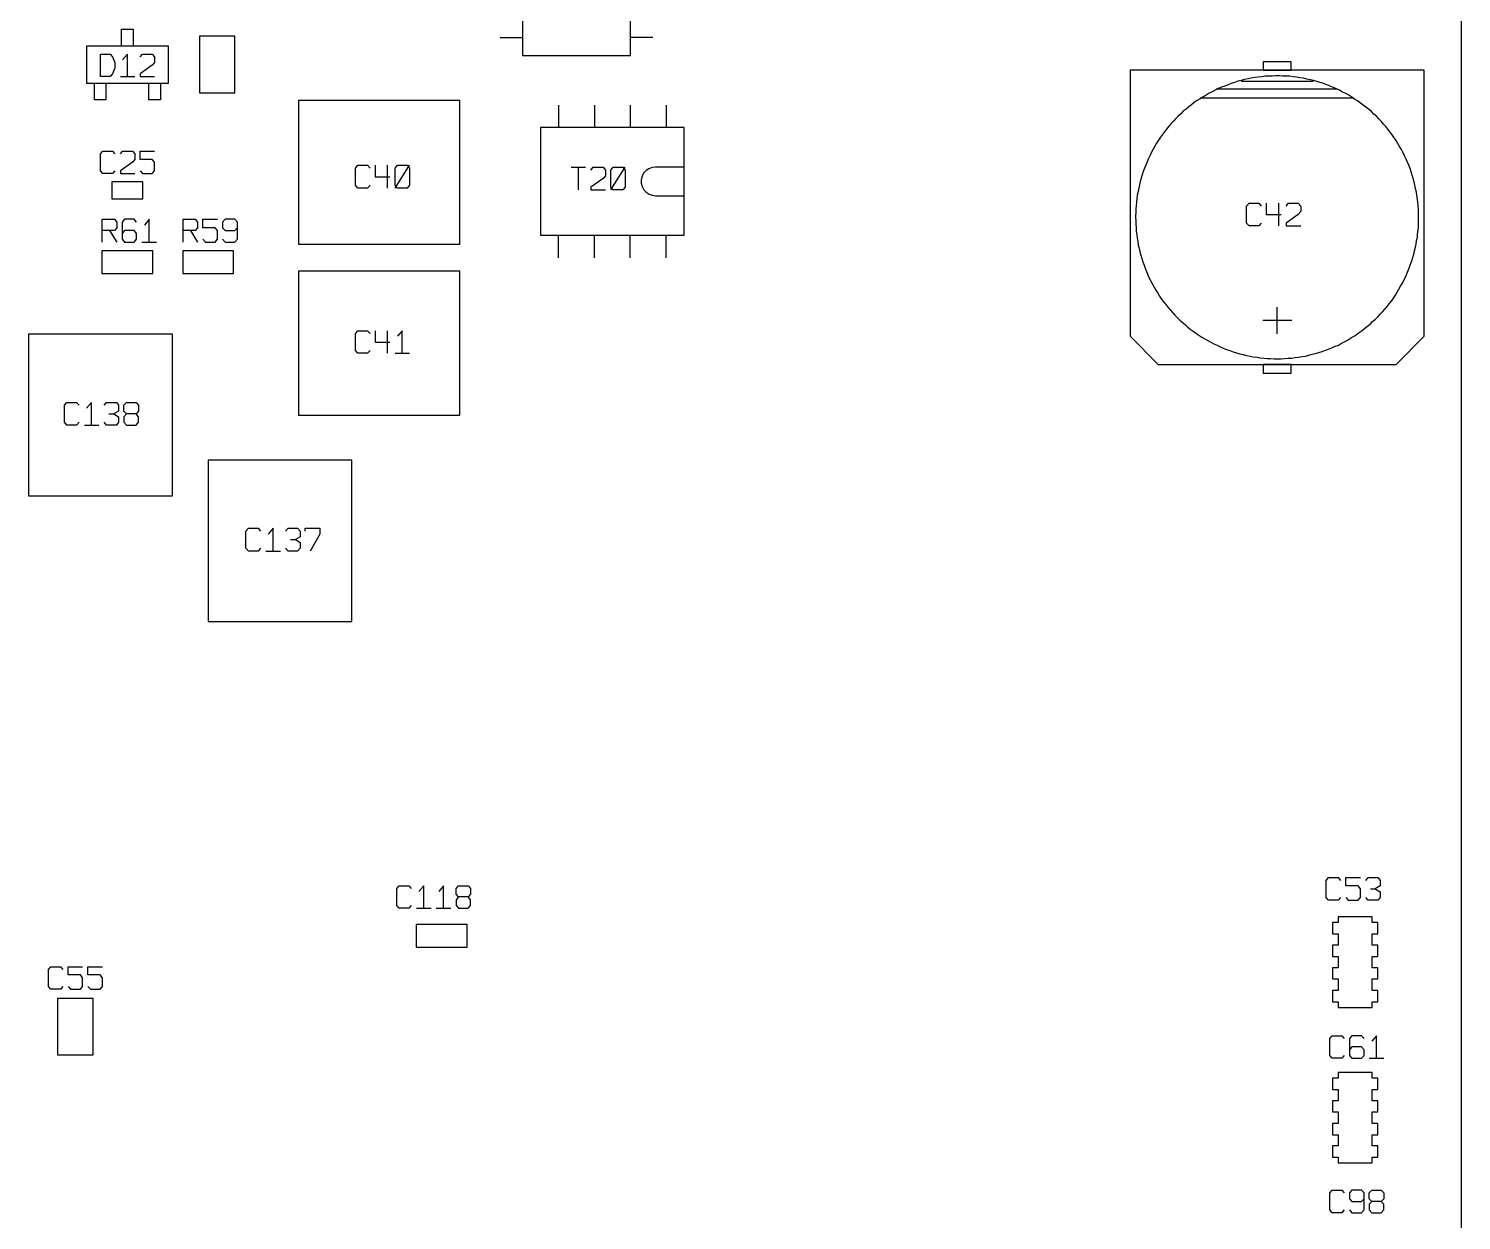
# Model space of a CAD drawing. Extents: x -262 to 926, y -118 to 722.
# Drawn here: x 208.2 to 351.5, y 306.6 to 425.8 of the extents above; entities that cross this region are included whole.
import ezdxf

# ---------------------------------------------------------------- set-up
doc = ezdxf.new("R2010")
doc.units = 0
doc.layers.add('1', color=1, linetype='CONTINUOUS')

msp = doc.modelspace()

# ---------------------------------------------------------------- linework, layer by layer
at = {"layer": '1'}
for p, q in [((351.53, 124.47), (351.53, 597.82)), ((257.65, 437.47), (257.65, 423.1)), ((268.43, 423.1), (268.43, 437.47)), ((217.55, 424.05), (217.55, 425.72)), ((217.55, 425.72), (218.7, 425.72)), ((218.7, 425.72), (218.7, 424.05)), ((225.35, 425.02), (225.35, 419.37)), ((228.87, 425.02), (225.35, 425.02)), ((228.87, 419.37), (228.87, 425.02)), ((255.4, 424.9), (257.65, 424.9)), ((270.67, 424.9), (268.42, 424.9)), ((222.22, 424.05), (214.02, 424.05)), ((214.02, 424.05), (214.02, 420.32)), ((215.42, 421), (215.42, 423.25)), ((215.42, 423.25), (216.4, 423.25)), ((216.4, 423.25), (216.65, 422.97)), ((216.65, 422.97), (216.87, 422.4)), ((218.15, 423.25), (217.65, 422.67)), ((218.15, 421), (218.15, 423.25)), ((219.4, 422.97), (219.62, 423.25)), ((219.62, 423.25), (220.6, 423.25)), ((220.6, 423.25), (220.85, 422.97)), ((220.85, 422.97), (220.85, 422.4)), ((222.22, 420.32), (222.22, 424.05)), ((257.65, 423.1), (268.43, 423.1)), ((216.65, 421.27), (216.4, 421)), ((216.87, 421.85), (216.65, 421.27)), ((216.87, 422.4), (216.87, 421.85)), ((220.6, 422.12), (219.4, 421.27)), ((219.4, 421.27), (219.4, 421)), ((220.85, 422.4), (220.6, 422.12)), ((318.4, 421.63), (318.4, 395.05)), ((347.82, 421.63), (318.4, 421.63)), ((334.52, 422.48), (331.7, 422.48)), ((331.7, 422.48), (331.7, 421.63)), ((331.7, 421.63), (334.52, 421.63)), ((334.52, 421.63), (334.52, 422.48)), ((347.82, 395.05), (347.82, 421.63)), ((214.02, 420.32), (222.22, 420.32)), ((214.82, 418.67), (214.82, 420.32)), ((216.4, 421), (215.42, 421)), ((215.97, 420.32), (215.97, 418.67)), ((217.42, 421), (218.87, 421)), ((219.4, 421), (220.85, 421)), ((220.27, 418.67), (220.27, 420.32)), ((221.42, 420.32), (221.42, 418.67)), ((327.55, 419.93), (327.22, 419.8)), ((327.87, 420.05), (327.55, 419.93)), ((328.2, 420.18), (327.87, 420.05)), ((328.52, 420.3), (328.2, 420.18)), ((328.85, 420.4), (328.52, 420.3)), ((329.17, 420.53), (328.85, 420.4)), ((329.52, 420.6), (329.17, 420.53)), ((329.85, 420.7), (329.52, 420.6)), ((336.7, 420.5), (329.52, 420.5)), ((330.2, 420.78), (329.85, 420.7)), ((330.52, 420.83), (330.2, 420.78)), ((330.87, 420.9), (330.52, 420.83)), ((331.22, 420.95), (330.87, 420.9)), ((331.57, 420.98), (331.22, 420.95)), ((331.92, 421.03), (331.57, 420.98)), ((332.25, 421.05), (331.92, 421.03)), ((332.6, 421.05), (332.25, 421.05)), ((332.95, 421.08), (332.6, 421.05)), ((333.3, 421.08), (332.95, 421.08)), ((333.65, 421.05), (333.3, 421.08)), ((334, 421.05), (333.65, 421.05)), ((334.35, 421.03), (334, 421.05)), ((334.7, 420.98), (334.35, 421.03)), ((335.05, 420.93), (334.7, 420.98)), ((335.38, 420.88), (335.05, 420.93)), ((335.73, 420.83), (335.38, 420.88)), ((336.08, 420.75), (335.73, 420.83)), ((336.4, 420.68), (336.08, 420.75)), ((336.75, 420.6), (336.4, 420.68)), ((337.08, 420.5), (336.75, 420.6)), ((337.4, 420.4), (337.08, 420.5)), ((337.75, 420.3), (337.4, 420.4)), ((338.08, 420.18), (337.75, 420.3)), ((338.4, 420.05), (338.08, 420.18)), ((338.73, 419.9), (338.4, 420.05)), ((339.03, 419.78), (338.73, 419.9)), ((215.97, 418.67), (214.82, 418.67)), ((221.42, 418.67), (220.27, 418.67)), ((225.35, 419.37), (228.87, 419.37)), ((251.38, 418.6), (235.23, 418.6)), ((235.23, 418.6), (235.23, 404.23)), ((251.38, 404.23), (251.38, 418.6)), ((324.82, 418.4), (324.55, 418.18)), ((325.1, 418.6), (324.82, 418.4)), ((325.4, 418.78), (325.1, 418.6)), ((325.7, 418.98), (325.4, 418.78)), ((340.72, 418.85), (325.42, 418.85)), ((326, 419.15), (325.7, 418.98)), ((326.3, 419.33), (326, 419.15)), ((326.6, 419.48), (326.3, 419.33)), ((326.9, 419.65), (326.6, 419.48)), ((327.22, 419.8), (326.9, 419.65)), ((339.07, 419.73), (327, 419.73)), ((339.35, 419.63), (339.03, 419.78)), ((339.65, 419.45), (339.35, 419.63)), ((339.98, 419.3), (339.65, 419.45)), ((340.28, 419.13), (339.98, 419.3)), ((340.58, 418.95), (340.28, 419.13)), ((340.85, 418.75), (340.58, 418.95)), ((341.15, 418.58), (340.85, 418.75)), ((341.43, 418.35), (341.15, 418.58)), ((261.25, 418.15), (261.25, 415.9)), ((264.85, 418.15), (264.85, 415.9)), ((268.42, 418.15), (268.42, 415.9)), ((272.02, 418.15), (272.02, 415.9)), ((323.22, 417.05), (322.97, 416.8)), ((323.47, 417.28), (323.22, 417.05)), ((323.72, 417.53), (323.47, 417.28)), ((324, 417.75), (323.72, 417.53)), ((324.27, 417.98), (324, 417.75)), ((324.55, 418.18), (324.27, 417.98)), ((341.7, 418.15), (341.43, 418.35)), ((341.98, 417.95), (341.7, 418.15)), ((342.25, 417.73), (341.98, 417.95)), ((342.53, 417.5), (342.25, 417.73)), ((342.78, 417.25), (342.53, 417.5)), ((343.03, 417.03), (342.78, 417.25)), ((343.28, 416.78), (343.03, 417.03)), ((273.82, 415.9), (259.45, 415.9)), ((259.45, 415.9), (259.45, 405.12)), ((273.82, 405.12), (273.82, 415.9)), ((322.05, 415.75), (321.85, 415.48)), ((322.27, 416.03), (322.05, 415.75)), ((322.5, 416.3), (322.27, 416.03)), ((322.75, 416.55), (322.5, 416.3)), ((322.97, 416.8), (322.75, 416.55)), ((343.5, 416.53), (343.28, 416.78)), ((343.75, 416.25), (343.5, 416.53)), ((343.98, 416), (343.75, 416.25)), ((344.18, 415.73), (343.98, 416)), ((344.4, 415.45), (344.18, 415.73)), ((321.05, 414.33), (320.87, 414.03)), ((321.25, 414.63), (321.05, 414.33)), ((321.45, 414.93), (321.25, 414.63)), ((321.65, 415.2), (321.45, 414.93)), ((321.85, 415.48), (321.65, 415.2)), ((344.6, 415.18), (344.4, 415.45)), ((344.8, 414.88), (344.6, 415.18)), ((345, 414.6), (344.8, 414.88)), ((345.18, 414.3), (345, 414.6)), ((345.35, 414), (345.18, 414.3)), ((215.42, 413.28), (215.67, 413.55)), ((215.42, 411.58), (215.42, 413.28)), ((215.67, 413.55), (216.65, 413.55)), ((216.65, 413.55), (216.88, 413.28)), ((217.43, 413.28), (217.65, 413.55)), ((217.65, 413.55), (218.63, 413.55)), ((218.63, 413.55), (218.88, 413.28)), ((218.88, 412.7), (218.63, 412.43)), ((218.88, 413.28), (218.88, 412.7)), ((219.4, 412.7), (219.4, 413.55)), ((219.4, 413.55), (220.85, 413.55)), ((220.6, 412.7), (219.4, 412.7)), ((220.85, 412.43), (220.6, 412.7)), ((320.25, 412.8), (320.1, 412.48)), ((320.4, 413.13), (320.25, 412.8)), ((320.55, 413.43), (320.4, 413.13)), ((320.7, 413.73), (320.55, 413.43)), ((320.87, 414.03), (320.7, 413.73)), ((345.53, 413.7), (345.35, 414)), ((345.7, 413.38), (345.53, 413.7)), ((345.85, 413.08), (345.7, 413.38)), ((346, 412.75), (345.85, 413.08)), ((346.13, 412.45), (346, 412.75)), ((215.67, 411.3), (215.42, 411.58)), ((216.65, 411.3), (215.67, 411.3)), ((216.88, 411.58), (216.65, 411.3)), ((218.63, 412.43), (217.43, 411.58)), ((217.43, 411.58), (217.43, 411.3)), ((217.43, 411.3), (218.88, 411.3)), ((219.4, 411.58), (219.63, 411.3)), ((219.63, 411.3), (220.6, 411.3)), ((220.6, 411.3), (220.85, 411.58)), ((220.85, 411.58), (220.85, 412.43)), ((240.95, 411.83), (241.17, 412.12)), ((240.95, 410.12), (240.95, 411.83)), ((241.17, 412.12), (242.15, 412.12)), ((242.15, 412.12), (242.4, 411.83)), ((242.92, 412.12), (242.92, 410.98)), ((244.12, 412.12), (244.12, 409.85)), ((244.9, 411.83), (245.15, 412.12)), ((244.9, 409.85), (246.35, 412.12)), ((244.9, 410.12), (244.9, 411.83)), ((245.15, 412.12), (246.12, 412.12)), ((246.12, 412.12), (246.35, 411.83)), ((246.35, 411.83), (246.35, 410.12)), ((262.5, 411.92), (263.95, 411.92)), ((263.22, 411.92), (263.22, 409.67)), ((264.47, 411.65), (264.72, 411.92)), ((264.72, 411.92), (265.7, 411.92)), ((265.7, 411.92), (265.95, 411.65)), ((265.95, 411.65), (265.95, 411.07)), ((266.47, 411.65), (266.7, 411.92)), ((266.47, 409.67), (267.92, 411.92)), ((266.47, 409.95), (266.47, 411.65)), ((266.7, 411.92), (267.67, 411.92)), ((267.67, 411.92), (267.92, 411.65)), ((267.92, 411.65), (267.92, 409.95)), ((269.75, 411.32), (269.6, 411.02)), ((270, 411.6), (269.75, 411.32)), ((270.27, 411.77), (270, 411.6)), ((270.6, 411.9), (270.27, 411.77)), ((270.95, 411.95), (270.6, 411.9)), ((273.82, 411.95), (270.95, 411.95)), ((273.82, 409.07), (273.82, 411.95)), ((319.72, 411.5), (319.62, 411.18)), ((319.85, 411.83), (319.72, 411.5)), ((319.97, 412.15), (319.85, 411.83)), ((320.1, 412.48), (319.97, 412.15)), ((346.28, 412.13), (346.13, 412.45)), ((346.4, 411.8), (346.28, 412.13)), ((346.5, 411.48), (346.4, 411.8)), ((346.6, 411.13), (346.5, 411.48)), ((216.57, 410.48), (216.57, 408.77)), ((219.68, 410.48), (216.57, 410.48)), ((219.68, 408.77), (219.68, 410.48)), ((241.17, 409.85), (240.95, 410.12)), ((242.15, 409.85), (241.17, 409.85)), ((242.4, 410.12), (242.15, 409.85)), ((242.92, 410.98), (244.37, 410.98)), ((245.15, 409.85), (244.9, 410.12)), ((246.12, 409.85), (245.15, 409.85)), ((246.35, 410.12), (246.12, 409.85)), ((265.7, 410.8), (264.47, 409.95)), ((264.47, 409.95), (264.47, 409.67)), ((265.95, 411.07), (265.7, 410.8)), ((266.7, 409.67), (266.47, 409.95)), ((267.92, 409.95), (267.67, 409.67)), ((269.6, 411.02), (269.52, 410.67)), ((269.52, 410.67), (269.52, 410.32)), ((269.52, 410.32), (269.6, 410)), ((269.6, 410), (269.77, 409.67)), ((319.27, 409.83), (319.2, 409.5)), ((319.35, 410.18), (319.27, 409.83)), ((319.42, 410.5), (319.35, 410.18)), ((319.52, 410.85), (319.42, 410.5)), ((319.62, 411.18), (319.52, 410.85)), ((346.7, 410.8), (346.6, 411.13)), ((346.8, 410.48), (346.7, 410.8)), ((346.88, 410.13), (346.8, 410.48)), ((346.95, 409.78), (346.88, 410.13)), ((216.57, 408.77), (219.68, 408.77)), ((264.47, 409.67), (265.95, 409.67)), ((267.67, 409.67), (266.7, 409.67)), ((269.77, 409.67), (270, 409.42)), ((270, 409.42), (270.3, 409.22)), ((270.3, 409.22), (270.62, 409.12)), ((270.62, 409.12), (270.95, 409.07)), ((270.95, 409.07), (273.82, 409.07)), ((319.05, 408.45), (319, 408.1)), ((319.07, 408.8), (319.05, 408.45)), ((319.12, 409.15), (319.07, 408.8)), ((319.2, 409.5), (319.12, 409.15)), ((330.05, 408.05), (330.3, 408.35)), ((330.3, 408.35), (331.27, 408.35)), ((331.27, 408.35), (331.5, 408.05)), ((332.02, 408.35), (332.02, 407.2)), ((333.25, 408.35), (333.25, 406.08)), ((334.02, 408.05), (334.25, 408.35)), ((334.25, 408.35), (335.22, 408.35)), ((335.22, 408.35), (335.47, 408.05)), ((347.03, 409.45), (346.95, 409.78)), ((347.08, 409.1), (347.03, 409.45)), ((347.13, 408.75), (347.08, 409.1)), ((347.18, 408.4), (347.13, 408.75)), ((347.2, 408.08), (347.18, 408.4)), ((318.97, 407.43), (318.95, 407.08)), ((318.95, 407.08), (318.95, 406.93)), ((318.95, 406.93), (318.97, 406.58)), ((319, 408.1), (318.97, 407.78)), ((318.97, 407.78), (318.97, 407.43)), ((330.05, 406.35), (330.05, 408.05)), ((332.02, 407.2), (333.5, 407.2)), ((335.22, 407.2), (334.02, 406.35)), ((335.47, 407.5), (335.22, 407.2)), ((335.47, 408.05), (335.47, 407.5)), ((347.23, 407.73), (347.2, 408.08)), ((347.25, 407.38), (347.23, 407.73)), ((347.25, 407.03), (347.25, 407.38)), ((347.25, 406.68), (347.25, 407.03)), ((215.6, 404.45), (215.6, 406.72)), ((215.6, 406.72), (216.83, 406.72)), ((216.83, 405.6), (215.6, 405.6)), ((216.35, 405.6), (217.08, 404.45)), ((216.83, 406.72), (217.08, 406.45)), ((217.08, 405.87), (216.83, 405.6)), ((217.08, 406.45), (217.08, 405.87)), ((217.83, 406.72), (217.6, 406.45)), ((217.6, 406.45), (217.6, 404.75)), ((217.83, 405.6), (217.6, 405.3)), ((218.8, 406.72), (217.83, 406.72)), ((218.8, 405.6), (217.83, 405.6)), ((219.05, 406.45), (218.8, 406.72)), ((219.05, 405.3), (218.8, 405.6)), ((220.3, 406.72), (219.83, 406.15)), ((220.3, 404.45), (220.3, 406.72)), ((223.7, 404.45), (223.7, 406.72)), ((223.7, 406.72), (224.9, 406.72)), ((224.9, 405.6), (223.7, 405.6)), ((224.43, 405.6), (225.15, 404.45)), ((224.9, 406.72), (225.15, 406.45)), ((225.15, 405.87), (224.9, 405.6)), ((225.15, 406.45), (225.15, 405.87)), ((225.68, 405.87), (225.68, 406.72)), ((225.68, 406.72), (227.13, 406.72)), ((226.9, 405.87), (225.68, 405.87)), ((227.13, 405.6), (226.9, 405.87)), ((227.13, 404.75), (227.13, 405.6)), ((227.9, 406.72), (227.65, 406.45)), ((227.65, 406.45), (227.65, 405.87)), ((227.65, 405.87), (227.9, 405.6)), ((228.88, 406.72), (227.9, 406.72)), ((227.9, 405.6), (228.88, 405.6)), ((229.13, 406.45), (228.88, 406.72)), ((228.88, 405.6), (229.13, 405.87)), ((229.13, 404.75), (229.13, 406.45)), ((318.97, 406.58), (318.97, 406.23)), ((318.97, 406.23), (319, 405.88)), ((319, 405.88), (319.02, 405.53)), ((319.02, 405.53), (319.07, 405.18)), ((330.3, 406.08), (330.05, 406.35)), ((331.27, 406.08), (330.3, 406.08)), ((331.5, 406.35), (331.27, 406.08)), ((334.02, 406.35), (334.02, 406.08)), ((334.02, 406.08), (335.47, 406.08)), ((347.15, 405.28), (347.2, 405.63)), ((347.2, 405.63), (347.23, 405.98)), ((347.23, 405.98), (347.25, 406.33)), ((347.25, 406.33), (347.25, 406.68)), ((217.6, 404.75), (217.83, 404.45)), ((217.83, 404.45), (218.8, 404.45)), ((218.8, 404.45), (219.05, 404.75)), ((219.05, 404.75), (219.05, 405.3)), ((219.58, 404.45), (221.03, 404.45)), ((225.68, 404.75), (225.93, 404.45)), ((225.93, 404.45), (226.9, 404.45)), ((226.9, 404.45), (227.13, 404.75)), ((227.65, 404.75), (227.9, 404.45)), ((227.9, 404.45), (228.88, 404.45)), ((228.88, 404.45), (229.13, 404.75)), ((235.23, 404.23), (251.38, 404.23)), ((259.45, 405.12), (273.82, 405.12)), ((261.25, 402.87), (261.25, 405.12)), ((264.85, 402.87), (264.85, 405.12)), ((268.42, 402.87), (268.42, 405.12)), ((272.02, 402.87), (272.02, 405.12)), ((319.07, 405.18), (319.12, 404.85)), ((319.12, 404.85), (319.17, 404.5)), ((319.17, 404.5), (319.22, 404.15)), ((319.22, 404.15), (319.3, 403.82)), ((346.93, 403.92), (347, 404.25)), ((347, 404.25), (347.05, 404.6)), ((347.05, 404.6), (347.13, 404.95)), ((347.13, 404.95), (347.15, 405.28)), ((220.68, 403.57), (215.58, 403.57)), ((215.58, 403.57), (215.58, 401.3)), ((220.68, 401.3), (220.68, 403.57)), ((228.75, 403.57), (223.68, 403.57)), ((223.68, 403.57), (223.68, 401.3)), ((228.75, 401.3), (228.75, 403.57)), ((319.3, 403.82), (319.37, 403.47)), ((319.37, 403.47), (319.47, 403.15)), ((319.47, 403.15), (319.57, 402.8)), ((319.57, 402.8), (319.67, 402.47)), ((346.58, 402.57), (346.68, 402.9)), ((346.68, 402.9), (346.78, 403.25)), ((346.78, 403.25), (346.85, 403.57)), ((346.85, 403.57), (346.93, 403.92)), ((215.58, 401.3), (220.68, 401.3)), ((223.68, 401.3), (228.75, 401.3)), ((251.37, 401.52), (235.22, 401.52)), ((235.22, 401.52), (235.22, 387.15)), ((251.37, 387.15), (251.37, 401.52)), ((319.67, 402.47), (319.8, 402.15)), ((319.8, 402.15), (319.92, 401.82)), ((319.92, 401.82), (320.05, 401.5)), ((320.05, 401.5), (320.17, 401.17)), ((345.93, 400.95), (346.08, 401.27)), ((346.08, 401.27), (346.2, 401.6)), ((346.2, 401.6), (346.33, 401.92)), ((346.33, 401.92), (346.45, 402.25)), ((346.45, 402.25), (346.58, 402.57)), ((320.17, 401.17), (320.32, 400.85)), ((320.32, 400.85), (320.47, 400.55)), ((320.47, 400.55), (320.65, 400.25)), ((320.65, 400.25), (320.8, 399.92)), ((320.8, 399.92), (320.97, 399.62)), ((345.28, 399.72), (345.45, 400.02)), ((345.45, 400.02), (345.63, 400.32)), ((345.63, 400.32), (345.78, 400.65)), ((345.78, 400.65), (345.93, 400.95)), ((320.97, 399.62), (321.17, 399.35)), ((321.17, 399.35), (321.35, 399.05)), ((321.35, 399.05), (321.55, 398.75)), ((321.55, 398.75), (321.75, 398.47)), ((321.75, 398.47), (321.97, 398.2)), ((344.3, 398.27), (344.53, 398.55)), ((344.53, 398.55), (344.73, 398.85)), ((344.73, 398.85), (344.93, 399.12)), ((344.93, 399.12), (345.1, 399.42)), ((345.1, 399.42), (345.28, 399.72)), ((321.97, 398.2), (322.17, 397.92)), ((322.17, 397.92), (322.4, 397.67)), ((322.4, 397.67), (322.65, 397.4)), ((322.65, 397.4), (322.87, 397.15)), ((322.87, 397.15), (323.12, 396.9)), ((323.12, 396.9), (323.37, 396.65)), ((333.12, 395.28), (333.12, 397.93)), ((342.93, 396.72), (343.18, 396.97)), ((343.18, 396.97), (343.4, 397.22)), ((343.4, 397.22), (343.65, 397.47)), ((343.65, 397.47), (343.88, 397.75)), ((343.88, 397.75), (344.1, 398)), ((344.1, 398), (344.3, 398.27)), ((240.95, 395.3), (241.17, 395.58)), ((241.17, 395.58), (242.15, 395.58)), ((242.15, 395.58), (242.4, 395.3)), ((242.92, 395.58), (242.92, 394.45)), ((244.12, 395.58), (244.12, 393.33)), ((245.62, 395.58), (245.15, 395.03)), ((245.62, 393.33), (245.62, 395.58)), ((323.37, 396.65), (323.62, 396.42)), ((323.62, 396.42), (323.9, 396.2)), ((323.9, 396.2), (324.15, 395.97)), ((324.15, 395.97), (324.42, 395.75)), ((324.42, 395.75), (324.7, 395.55)), ((324.7, 395.55), (324.97, 395.35)), ((334.57, 396.6), (331.67, 396.6)), ((341.3, 395.4), (341.6, 395.6)), ((341.6, 395.6), (341.88, 395.82)), ((341.88, 395.82), (342.13, 396.02)), ((342.13, 396.02), (342.4, 396.25)), ((342.4, 396.25), (342.65, 396.5)), ((342.65, 396.5), (342.93, 396.72)), ((222.62, 395.22), (208.25, 395.22)), ((208.25, 395.22), (208.25, 379.07)), ((222.62, 379.07), (222.62, 395.22)), ((240.95, 393.6), (240.95, 395.3)), ((242.92, 394.45), (244.37, 394.45)), ((318.4, 395.05), (321.22, 392.2)), ((324.97, 395.35), (325.27, 395.15)), ((325.27, 395.15), (325.57, 394.95)), ((325.57, 394.95), (325.87, 394.77)), ((325.87, 394.77), (326.17, 394.6)), ((326.17, 394.6), (326.47, 394.42)), ((326.47, 394.42), (326.77, 394.27)), ((326.77, 394.27), (327.1, 394.12)), ((327.1, 394.12), (327.4, 393.97)), ((338.58, 393.87), (338.9, 394.02)), ((338.9, 394.02), (339.23, 394.15)), ((339.23, 394.15), (339.53, 394.32)), ((339.53, 394.32), (339.83, 394.47)), ((339.83, 394.47), (340.15, 394.65)), ((340.15, 394.65), (340.45, 394.82)), ((340.45, 394.82), (340.73, 395)), ((340.73, 395), (341.03, 395.2)), ((341.03, 395.2), (341.3, 395.4)), ((345, 392.2), (347.82, 395.05)), ((241.17, 393.33), (240.95, 393.6)), ((242.15, 393.33), (241.17, 393.33)), ((242.4, 393.6), (242.15, 393.33)), ((244.9, 393.33), (246.35, 393.33)), ((327.4, 393.97), (327.72, 393.85)), ((327.72, 393.85), (328.05, 393.7)), ((328.05, 393.7), (328.37, 393.6)), ((328.37, 393.6), (328.7, 393.47)), ((328.7, 393.47), (329.05, 393.37)), ((329.05, 393.37), (329.37, 393.27)), ((329.37, 393.27), (329.7, 393.2)), ((329.7, 393.2), (330.05, 393.1)), ((330.05, 393.1), (330.4, 393.05)), ((330.4, 393.05), (330.72, 392.97)), ((330.72, 392.97), (331.07, 392.92)), ((331.07, 392.92), (331.42, 392.87)), ((331.42, 392.87), (331.77, 392.85)), ((331.77, 392.85), (332.12, 392.8)), ((332.12, 392.8), (332.45, 392.8)), ((332.45, 392.8), (332.8, 392.77)), ((332.8, 392.77), (333.15, 392.77)), ((333.15, 392.77), (333.5, 392.77)), ((333.5, 392.77), (333.85, 392.8)), ((333.85, 392.8), (334.2, 392.82)), ((334.2, 392.82), (334.55, 392.85)), ((334.55, 392.85), (334.9, 392.9)), ((334.9, 392.9), (335.23, 392.92)), ((335.23, 392.92), (335.58, 393)), ((335.58, 393), (335.93, 393.05)), ((335.93, 393.05), (336.28, 393.12)), ((336.28, 393.12), (336.6, 393.22)), ((336.6, 393.22), (336.93, 393.3)), ((336.93, 393.3), (337.28, 393.4)), ((337.28, 393.4), (337.6, 393.5)), ((337.6, 393.5), (337.93, 393.62)), ((337.93, 393.62), (338.25, 393.75)), ((338.25, 393.75), (338.58, 393.87)), ((321.22, 392.2), (345, 392.2)), ((331.7, 392.2), (331.7, 391.35)), ((334.52, 392.2), (331.7, 392.2)), ((331.7, 391.35), (334.52, 391.35)), ((334.52, 391.35), (334.52, 392.2)), ((211.85, 388.12), (212.07, 388.4)), ((212.07, 388.4), (213.05, 388.4)), ((213.05, 388.4), (213.3, 388.12)), ((214.55, 388.4), (214.05, 387.82)), ((214.55, 386.12), (214.55, 388.4)), ((215.8, 388.12), (216.05, 388.4)), ((216.05, 388.4), (217.02, 388.4)), ((217.02, 388.4), (217.25, 388.12)), ((217.77, 388.12), (218.02, 388.4)), ((218.02, 388.4), (219, 388.4)), ((219, 388.4), (219.22, 388.12)), ((211.85, 386.42), (211.85, 388.12)), ((216.27, 387.27), (216.77, 387.27)), ((217.25, 387.55), (216.77, 387.27)), ((216.77, 387.27), (217.25, 386.97)), ((217.25, 388.12), (217.25, 387.55)), ((217.25, 386.97), (217.25, 386.42)), ((217.77, 387.55), (217.77, 388.12)), ((218.02, 387.27), (217.77, 387.55)), ((218.02, 387.27), (217.77, 386.98)), ((217.77, 386.98), (217.77, 386.43)), ((219, 387.27), (218.02, 387.27)), ((219.22, 387.55), (219, 387.27)), ((219.22, 386.98), (219, 387.27)), ((219.22, 388.12), (219.22, 387.55)), ((219.22, 386.43), (219.22, 386.98)), ((235.22, 387.15), (251.37, 387.15)), ((212.07, 386.12), (211.85, 386.42)), ((213.05, 386.12), (212.07, 386.12)), ((213.3, 386.42), (213.05, 386.12)), ((213.82, 386.12), (215.27, 386.12)), ((216.05, 386.12), (215.8, 386.42)), ((217.02, 386.12), (216.05, 386.12)), ((217.25, 386.42), (217.02, 386.12)), ((217.77, 386.43), (218.02, 386.13)), ((218.02, 386.13), (219, 386.13)), ((219, 386.13), (219.22, 386.43)), ((240.57, 382.65), (226.2, 382.65)), ((226.2, 382.65), (226.2, 366.5)), ((240.57, 366.5), (240.57, 382.65)), ((208.25, 379.07), (222.62, 379.07)), ((229.97, 375.55), (230.22, 375.83)), ((229.97, 373.85), (229.97, 375.55)), ((230.22, 375.83), (231.2, 375.83)), ((231.2, 375.83), (231.45, 375.55)), ((232.7, 375.83), (232.2, 375.25)), ((232.7, 373.55), (232.7, 375.83)), ((233.95, 375.55), (234.2, 375.82)), ((234.2, 375.82), (235.15, 375.82)), ((235.15, 375.82), (235.4, 375.55)), ((235.4, 375.55), (235.4, 374.97)), ((235.92, 375.55), (235.92, 375.83)), ((235.92, 375.83), (237.37, 375.83)), ((237.37, 375.83), (237.37, 375.25)), ((234.42, 374.7), (234.92, 374.7)), ((235.4, 374.97), (234.92, 374.7)), ((234.92, 374.7), (235.4, 374.4)), ((235.4, 374.4), (235.4, 373.85)), ((237.37, 375.25), (236.4, 373.55)), ((230.22, 373.55), (229.97, 373.85)), ((231.2, 373.55), (230.22, 373.55)), ((231.45, 373.85), (231.2, 373.55)), ((231.97, 373.55), (233.42, 373.55)), ((234.2, 373.55), (233.95, 373.85)), ((235.15, 373.55), (234.2, 373.55)), ((235.4, 373.85), (235.15, 373.55)), ((226.2, 366.5), (240.57, 366.5)), ((245.07, 339.8), (245.3, 340.07)), ((245.07, 338.1), (245.07, 339.8)), ((245.3, 340.07), (246.27, 340.07)), ((246.27, 340.07), (246.52, 339.8)), ((247.77, 340.07), (247.27, 339.5)), ((247.77, 337.82), (247.77, 340.07)), ((249.75, 340.07), (249.27, 339.5)), ((249.75, 337.82), (249.75, 340.07)), ((251, 339.8), (251.25, 340.07)), ((251, 339.22), (251, 339.8)), ((251.25, 340.07), (252.22, 340.07)), ((252.22, 340.07), (252.45, 339.8)), ((252.45, 339.8), (252.45, 339.22)), ((338, 340.6), (338.25, 340.9)), ((338, 338.9), (338, 340.6)), ((338.25, 340.9), (339.22, 340.9)), ((339.22, 340.9), (339.45, 340.6)), ((339.97, 340.05), (339.97, 340.9)), ((339.97, 340.9), (341.45, 340.9)), ((341.2, 340.05), (339.97, 340.05)), ((341.45, 339.75), (341.2, 340.05)), ((341.45, 338.9), (341.45, 339.75)), ((341.97, 340.6), (342.2, 340.9)), ((342.2, 340.9), (343.17, 340.9)), ((342.45, 339.75), (342.92, 339.75)), ((343.42, 340.05), (342.92, 339.75)), ((342.92, 339.75), (343.42, 339.48)), ((343.17, 340.9), (343.42, 340.6)), ((343.42, 340.6), (343.42, 340.05)), ((251.25, 338.95), (251, 339.22)), ((251.25, 338.95), (251, 338.67)), ((251, 338.67), (251, 338.1)), ((252.22, 338.95), (251.25, 338.95)), ((252.45, 339.22), (252.22, 338.95)), ((252.45, 338.67), (252.22, 338.95)), ((252.45, 338.1), (252.45, 338.67)), ((338.25, 338.63), (338, 338.9)), ((339.22, 338.63), (338.25, 338.63)), ((339.45, 338.9), (339.22, 338.63)), ((339.97, 338.9), (340.22, 338.63)), ((340.22, 338.63), (341.2, 338.63)), ((341.2, 338.63), (341.45, 338.9)), ((342.2, 338.63), (341.97, 338.9)), ((343.17, 338.63), (342.2, 338.63)), ((343.42, 338.9), (343.17, 338.63)), ((343.42, 339.48), (343.42, 338.9)), ((245.3, 337.82), (245.07, 338.1)), ((246.27, 337.82), (245.3, 337.82)), ((246.52, 338.1), (246.27, 337.82)), ((247.05, 337.82), (248.5, 337.82)), ((249.02, 337.82), (250.47, 337.82)), ((251, 338.1), (251.25, 337.82)), ((251.25, 337.82), (252.22, 337.82)), ((252.22, 337.82), (252.45, 338.1)), ((342.62, 336.95), (339.22, 336.95)), ((339.22, 336.95), (339.22, 336.4)), ((342.62, 336.4), (342.62, 336.95)), ((252.12, 336.2), (247.02, 336.2)), ((247.02, 336.2), (247.02, 333.92)), ((252.12, 333.92), (252.12, 336.2)), ((339.22, 336.4), (338.65, 336.4)), ((338.65, 336.4), (338.65, 335.28)), ((338.65, 335.28), (339.22, 335.28)), ((339.22, 335.28), (339.22, 334.13)), ((343.17, 336.4), (342.62, 336.4)), ((342.62, 334.13), (342.62, 335.28)), ((342.62, 335.28), (343.17, 335.28)), ((343.17, 335.28), (343.17, 336.4)), ((247.02, 333.92), (252.12, 333.92)), ((339.22, 334.13), (338.65, 334.13)), ((338.65, 334.13), (338.65, 333)), ((343.17, 334.13), (342.62, 334.13)), ((343.17, 333), (343.17, 334.13)), ((338.65, 333), (339.22, 333)), ((339.22, 333), (339.22, 331.88)), ((342.62, 331.88), (342.62, 333)), ((342.62, 333), (343.17, 333)), ((210.22, 331.7), (210.47, 331.98)), ((210.22, 330), (210.22, 331.7)), ((210.47, 331.98), (211.42, 331.98)), ((211.42, 331.98), (211.67, 331.7)), ((212.2, 331.15), (212.2, 331.98)), ((212.2, 331.98), (213.65, 331.98)), ((213.42, 331.15), (212.2, 331.15)), ((213.65, 330.85), (213.42, 331.15)), ((214.17, 331.15), (214.17, 331.98)), ((214.17, 331.98), (215.65, 331.98)), ((215.4, 331.15), (214.17, 331.15)), ((215.65, 330.85), (215.4, 331.15)), ((339.22, 331.88), (338.65, 331.88)), ((338.65, 331.88), (338.65, 330.75)), ((343.17, 331.88), (342.62, 331.88)), ((343.17, 330.75), (343.17, 331.88)), ((210.47, 329.73), (210.22, 330)), ((211.42, 329.73), (210.47, 329.73)), ((211.67, 330), (211.42, 329.73)), ((212.2, 330), (212.45, 329.73)), ((212.45, 329.73), (213.42, 329.73)), ((213.42, 329.73), (213.65, 330)), ((213.65, 330), (213.65, 330.85)), ((214.17, 330), (214.42, 329.73)), ((214.42, 329.73), (215.4, 329.73)), ((215.4, 329.73), (215.65, 330)), ((215.65, 330), (215.65, 330.85)), ((338.65, 330.75), (339.22, 330.75)), ((339.22, 329.6), (338.65, 329.6)), ((338.65, 329.6), (338.65, 328.48)), ((339.22, 330.75), (339.22, 329.6)), ((342.62, 329.6), (342.62, 330.75)), ((342.62, 330.75), (343.17, 330.75)), ((343.17, 329.6), (342.62, 329.6)), ((343.17, 328.48), (343.17, 329.6)), ((214.7, 328.8), (211.15, 328.8)), ((211.15, 328.8), (211.15, 323.15)), ((214.7, 323.15), (214.7, 328.8)), ((338.65, 328.48), (339.22, 328.48)), ((339.22, 328.48), (339.22, 327.9)), ((342.62, 327.9), (342.62, 328.48)), ((342.62, 328.48), (343.17, 328.48)), ((339.22, 327.9), (342.62, 327.9)), ((338.37, 324.8), (338.6, 325.08)), ((338.37, 323.1), (338.37, 324.8)), ((338.6, 325.08), (339.57, 325.08)), ((339.57, 325.08), (339.82, 324.8)), ((340.57, 325.08), (340.35, 324.8)), ((340.35, 324.8), (340.35, 323.1)), ((340.57, 323.95), (340.35, 323.68)), ((341.55, 325.08), (340.57, 325.08)), ((341.55, 323.95), (340.57, 323.95)), ((341.8, 324.8), (341.55, 325.08)), ((341.8, 323.68), (341.55, 323.95)), ((343.05, 325.08), (342.57, 324.53)), ((343.05, 322.83), (343.05, 325.08)), ((211.15, 323.15), (214.7, 323.15)), ((338.6, 322.83), (338.37, 323.1)), ((339.57, 322.83), (338.6, 322.83)), ((339.82, 323.1), (339.57, 322.83)), ((340.35, 323.1), (340.57, 322.83)), ((340.57, 322.83), (341.55, 322.83)), ((341.55, 322.83), (341.8, 323.1)), ((341.8, 323.1), (341.8, 323.68)), ((342.32, 322.83), (343.77, 322.83)), ((342.62, 321.4), (339.22, 321.4)), ((339.22, 321.4), (339.22, 320.83)), ((342.62, 320.83), (342.62, 321.4)), ((339.22, 320.83), (338.65, 320.83)), ((338.65, 320.83), (338.65, 319.7)), ((338.65, 319.7), (339.22, 319.7)), ((339.22, 319.7), (339.22, 318.58)), ((343.17, 320.83), (342.62, 320.83)), ((342.62, 318.58), (342.62, 319.7)), ((342.62, 319.7), (343.17, 319.7)), ((343.17, 319.7), (343.17, 320.83)), ((339.22, 318.58), (338.65, 318.58)), ((338.65, 318.58), (338.65, 317.45)), ((343.17, 318.58), (342.62, 318.58)), ((343.17, 317.45), (343.17, 318.58)), ((338.65, 317.45), (339.22, 317.45)), ((339.22, 317.45), (339.22, 316.3)), ((342.62, 316.3), (342.62, 317.45)), ((342.62, 317.45), (343.17, 317.45)), ((339.22, 316.3), (338.65, 316.3)), ((338.65, 316.3), (338.65, 315.18)), ((343.17, 316.3), (342.62, 316.3)), ((343.17, 315.18), (343.17, 316.3)), ((338.65, 315.18), (339.22, 315.18)), ((339.22, 314.05), (338.65, 314.05)), ((338.65, 314.05), (338.65, 312.93)), ((339.22, 315.18), (339.22, 314.05)), ((342.62, 314.05), (342.62, 315.18)), ((342.62, 315.18), (343.17, 315.18)), ((343.17, 314.05), (342.62, 314.05)), ((343.17, 312.93), (343.17, 314.05)), ((338.65, 312.93), (339.22, 312.93)), ((339.22, 312.93), (339.22, 312.35)), ((342.62, 312.35), (342.62, 312.93)), ((342.62, 312.93), (343.17, 312.93)), ((339.22, 312.35), (342.62, 312.35)), ((338.37, 309.35), (338.6, 309.63)), ((338.6, 309.63), (339.57, 309.63)), ((339.57, 309.63), (339.82, 309.35)), ((340.57, 309.63), (340.35, 309.35)), ((341.55, 309.63), (340.57, 309.63)), ((341.8, 309.35), (341.55, 309.63)), ((342.32, 309.35), (342.57, 309.63)), ((342.57, 309.63), (343.52, 309.63)), ((343.52, 309.63), (343.77, 309.35)), ((338.37, 307.65), (338.37, 309.35)), ((340.35, 309.35), (340.35, 308.78)), ((340.35, 308.78), (340.57, 308.5)), ((340.57, 308.5), (341.55, 308.5)), ((341.55, 308.5), (341.8, 308.78)), ((341.8, 307.65), (341.8, 309.35)), ((342.32, 308.78), (342.32, 309.35)), ((342.57, 308.5), (342.32, 308.78)), ((342.57, 308.5), (342.32, 308.23)), ((342.32, 308.23), (342.32, 307.65)), ((343.52, 308.5), (342.57, 308.5)), ((343.77, 308.78), (343.52, 308.5)), ((343.77, 308.23), (343.52, 308.5)), ((343.77, 309.35), (343.77, 308.78)), ((343.77, 307.65), (343.77, 308.23)), ((338.6, 307.38), (338.37, 307.65)), ((339.57, 307.38), (338.6, 307.38)), ((339.82, 307.65), (339.57, 307.38)), ((340.35, 307.65), (340.57, 307.38)), ((340.57, 307.38), (341.55, 307.38)), ((341.55, 307.38), (341.8, 307.65)), ((342.32, 307.65), (342.57, 307.38)), ((342.57, 307.38), (343.52, 307.38)), ((343.52, 307.38), (343.77, 307.65))]:
    msp.add_line(p, q, dxfattribs=at)

doc.saveas('drawing.dxf')
